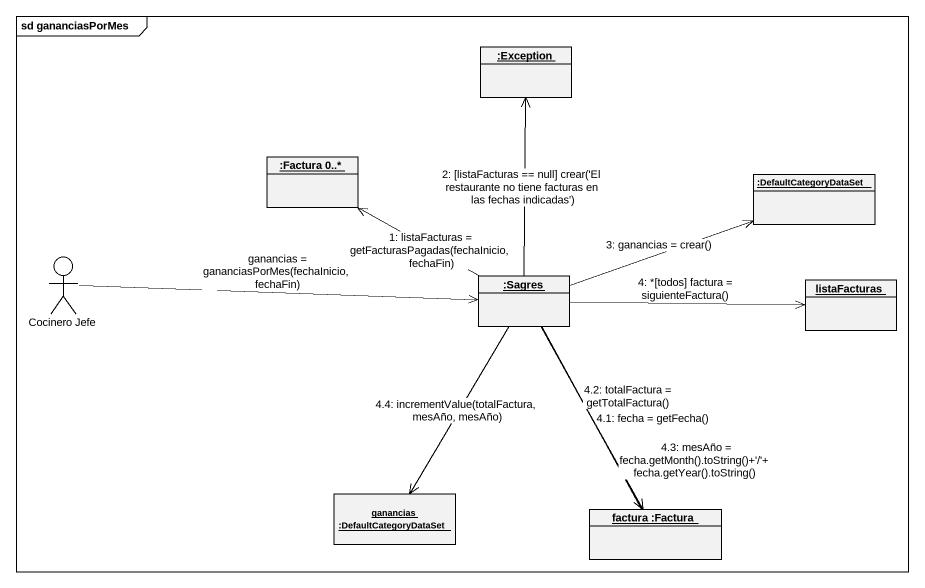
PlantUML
@startuml
mainframe sd gananciasPorMes
allowmixing
hide circle
hide empty members
object ":Exception" as Exception_
object ":Factura 0..*" as Factura_0
object ":DefaultCategoryDataSet" as DefaultCategoryDataSet
actor "Cocinero Jefe" as Cocinero_Jefe
object ":Sagres" as Sagres
object listaFacturas
object "ganancias :DefaultCategoryDataSet" as ganancias
object "factura :Factura" as factura_Factura
Cocinero_Jefe -right-> Sagres : ganancias = gananciasPorMes(fechaInicio, fechaFin)
Sagres -up-> Exception_ : 2: [listaFacturas == null] crear('El restaurante no tiene facturas en las fechas indicadas')
Sagres -left-> Factura_0 : 1: listaFacturas = getFacturasPagadas(fechaInicio, fechaFin)
Sagres -right-> DefaultCategoryDataSet : 3: ganancias = crear()
Sagres -right-> listaFacturas : 4: *[todos] factura = siguienteFactura()
Sagres --> ganancias : 4.4: incrementValue(totalFactura, mesAño, mesAño)
Sagres --> factura_Factura : 4.1: fecha = getFecha()
Sagres -- factura_Factura : 4.2: totalFactura = getTotalFactura()
Sagres -- factura_Factura : 4.3: mesAño = fecha.getMonth().toString()+'/'+ fecha.getYear().toString()
@enduml
